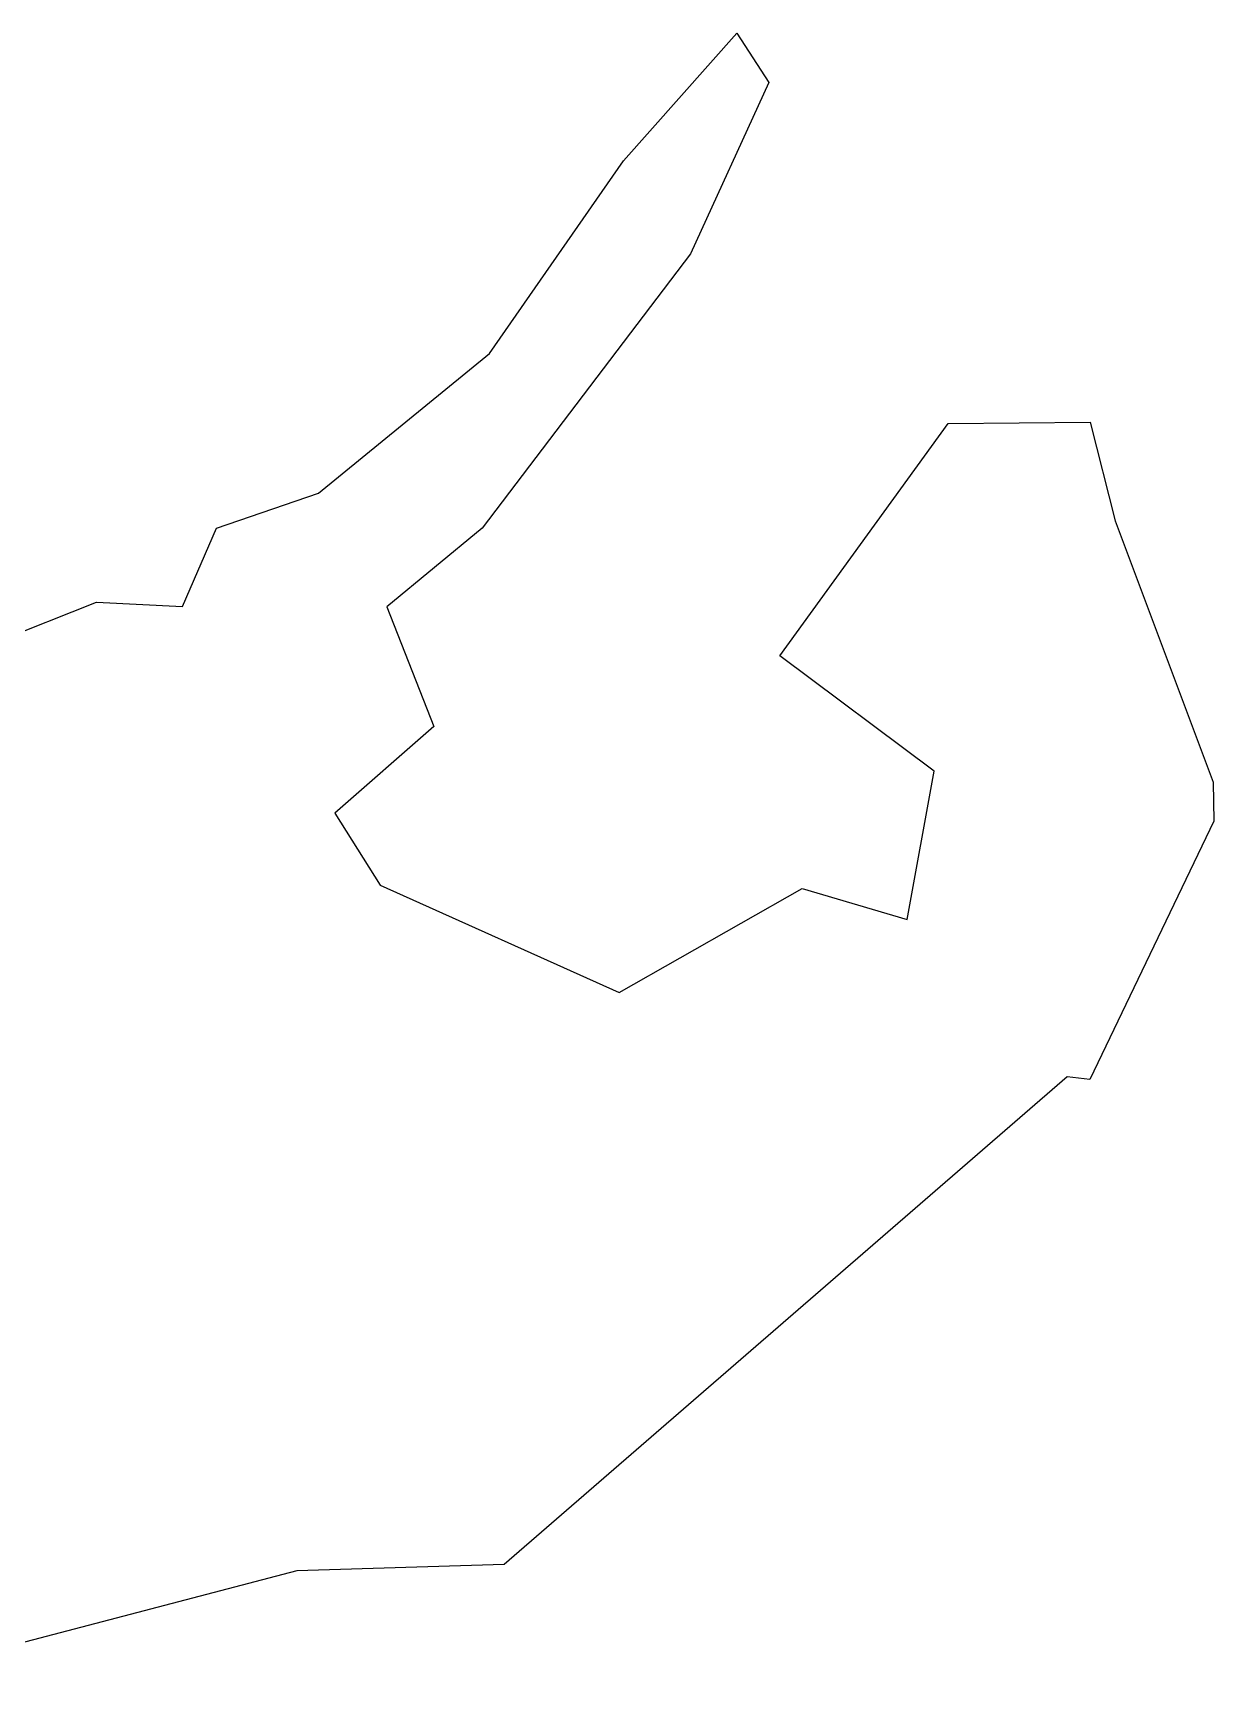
# Model space of a CAD drawing. Header units: metres. Extents: x 333158 to 335110, y 1791564 to 1793096.
# Drawn here: x 334456 to 335110, y 1791587 to 1792508 of the extents above; entities that cross this region are included whole.
import ezdxf

# ---------------------------------------------------------------- set-up
doc = ezdxf.new("R2010")
doc.units = ezdxf.units.M
doc.layers.add('village', color=250, linetype='Continuous')

msp = doc.modelspace()

# ---------------------------------------------------------------- linework, layer by layer
at = {"layer": 'village', "color": 3}
for p, q in [((334783.29, 1792437.51), (334846.15, 1792508.19)), ((334846.15, 1792508.19), (334863.91, 1792480.83)), ((334863.91, 1792480.83), (334820.43, 1792386)), ((334709.03, 1792330.62), (334783.29, 1792437.51)), ((334820.43, 1792386), (334705.09, 1792233.83)), ((334614.36, 1792253.32), (334709.03, 1792330.62)), ((334870.07, 1792163.09), (334963.21, 1792291.86)), ((334963.21, 1792291.86), (335042.01, 1792292.7)), ((335042.01, 1792292.7), (335055.93, 1792237.94)), ((334557.86, 1792233.83), (334614.36, 1792253.32)), ((335055.93, 1792237.94), (335110.23, 1792093.12)), ((334539.04, 1792190.48), (334557.86, 1792233.83)), ((334705.09, 1792233.83), (334652.26, 1792190.18)), ((334412.33, 1792161.45), (334491.37, 1792192.83)), ((334491.37, 1792192.83), (334539.04, 1792190.48)), ((334652.26, 1792190.18), (334678.28, 1792124.03)), ((334955.56, 1792099.15), (334870.07, 1792163.09)), ((334678.28, 1792124.03), (334623.39, 1792075.98)), ((334940.5, 1792017.05), (334955.56, 1792099.15)), ((335110.23, 1792093.12), (335110.49, 1792071.54)), ((334623.39, 1792075.98), (334648.43, 1792035.96)), ((335110.49, 1792071.54), (335041.84, 1791928.2)), ((334648.43, 1792035.96), (334780.99, 1791976.42)), ((334780.99, 1791976.42), (334882.36, 1792034.19)), ((334882.36, 1792034.19), (334940.5, 1792017.05)), ((335029.23, 1791929.74), (334717.23, 1791659.42)), ((335041.84, 1791928.2), (335029.23, 1791929.74)), ((334602.26, 1791655.86), (334337.53, 1791586.71)), ((334717.23, 1791659.42), (334602.26, 1791655.86))]:
    msp.add_line(p, q, dxfattribs=at)

doc.saveas('drawing.dxf')
